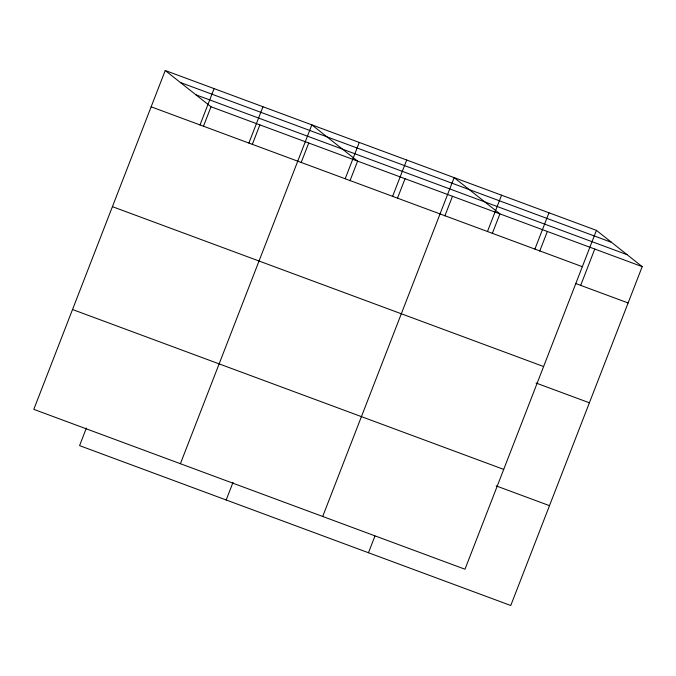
<?xml version="1.0" encoding="UTF-8"?>
<svg xmlns="http://www.w3.org/2000/svg" width="676" height="676" viewBox="0 0 676 676"><rect width="100%" height="100%" fill="white"/><g stroke="black" fill="none" stroke-linecap="round" stroke-linejoin="round"><path stroke-width="1.01" d="M165.231 70.498L33.8 409.36L464.987 569.226L596.426 230.372L165.231 70.498L211.013 106.774L642.2 266.64L510.769 605.502L79.574 445.628L86.41 428.009M200.011 124.942L214.098 88.624M203.4 126.404L211.013 106.774M248.886 143.059L262.972 106.74M252.266 144.52L259.88 124.891M180.407 463.711L311.839 124.857L357.612 161.125L349.999 180.762M301.133 162.637L308.746 143.008M345.183 178.76L359.269 142.442M226.181 499.987L233.017 482.36M392.612 196.344L406.699 160.035M397.429 198.347L405.042 178.718M322.697 516.472L454.128 177.619L499.91 213.886L492.297 233.516M444.859 215.931L452.481 196.302M487.472 231.522L501.558 195.203M368.471 552.74L374.926 536.102M534.902 249.106L548.988 212.788M539.727 251.1L547.34 231.471M580.684 285.373L594.77 249.055M180.34 82.472L611.527 242.346M195.905 94.801L627.091 254.675M151.145 106.816L582.34 266.69M575.741 283.54L628.114 302.958M112.419 206.653L543.614 366.527M536.026 383.013L589.387 402.795M72.526 309.524L503.713 469.389M496.133 485.875L549.495 505.656M596.426 230.372L642.2 266.64"/></g></svg>
